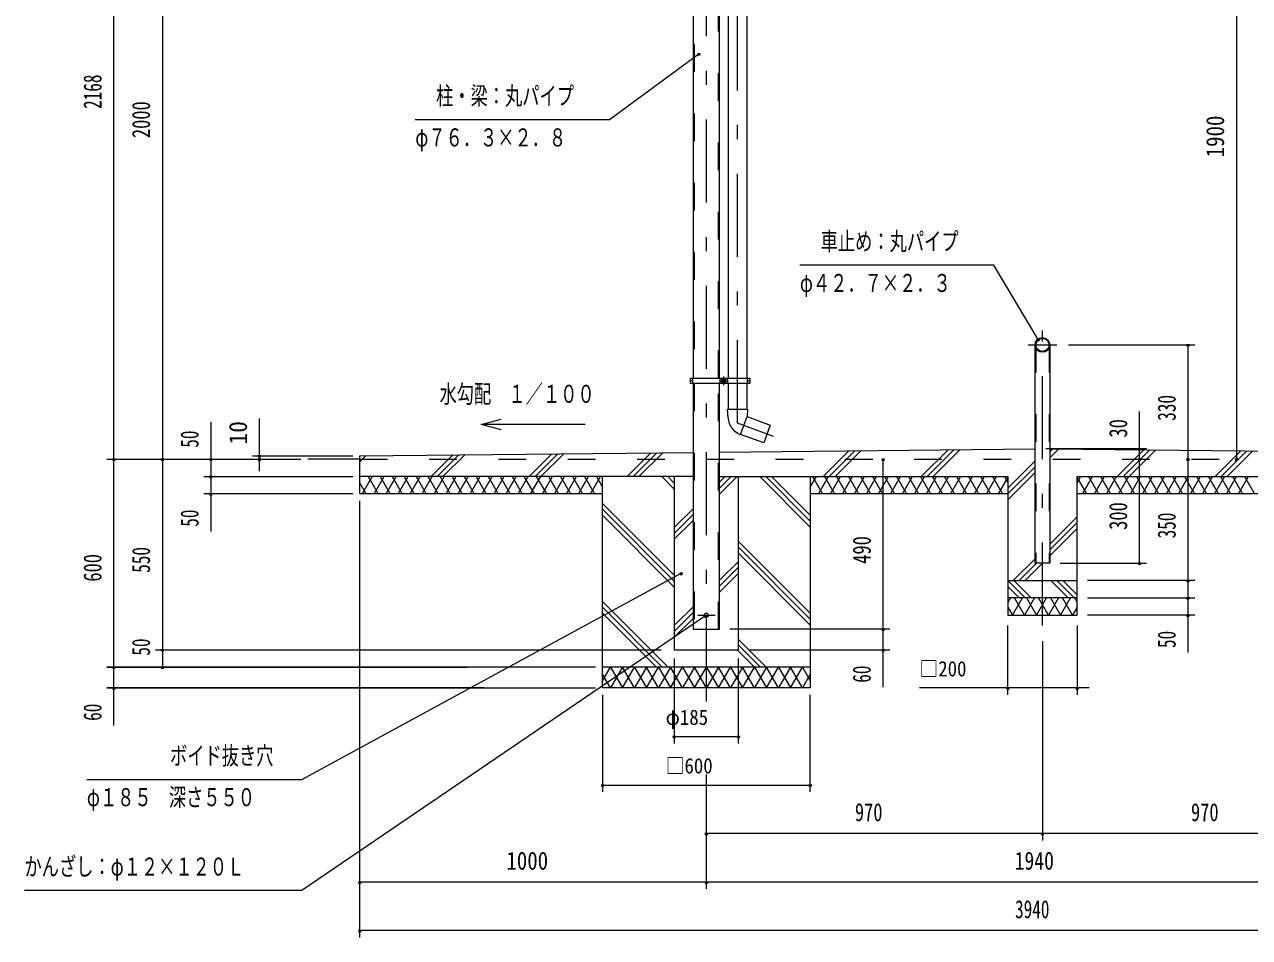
# Model space of a CAD drawing. Units: millimetres, scale not verified. Extents: x -30415 to 30412, y -14700 to 14700.
# Drawn here: x 9955 to 22329, y -3997 to 5224 of the extents above; entities that cross this region are included whole.
import ezdxf
from ezdxf.enums import TextEntityAlignment as Align

# ---------------------------------------------------------------- set-up
doc = ezdxf.new("R2010")
doc.units = ezdxf.units.MM
doc.header["$LTSCALE"] = 70
doc.linetypes.add('USER2', pattern=[10, 4, -6])
doc.linetypes.add('USER3', pattern=[24, 12, -5, 2, -5])
for name, color, linetype, lineweight in [('0-6_2-0BOLD', 7, 'Continuous', 18), ('0-7_2-1HIDDEN', 3, 'USER2', 18), ('0-8_2-2CENTER', 3, 'USER3', 18), ('0-A_2-5DIM', 3, 'Continuous', 18), ('0-B_2-6HATCH', 2, 'Continuous', 18)]:
    doc.layers.add(name, color=color, linetype=linetype, lineweight=lineweight)
doc.styles.add('ＭＳ ゴシック', font='')
doc.styles.get('ＭＳ ゴシック').set_extended_font_data('MS Gothic')

msp = doc.modelspace()

# ---------------------------------------------------------------- linework, layer by layer
at = {"layer": '0-6_2-0BOLD'}
for p, q in [((16708.85, 5724.28), (16708.85, 1653.26)), ((16975.9, 1653.26), (16975.9, 5724.28)), ((17061.13, 5724.28), (17061.13, 1653.26)), ((17253.63, 1653.26), (17253.63, 5724.28)), ((20312.11, 1987.9), (20312.11, -217.1)), ((16703.25, 1625.26), (16681.91, 1625.26)), ((16703.25, 1653.26), (16703.25, 1597.26)), ((16981.5, 1597.26), (16981.5, 1653.26)), ((17055.52, 1653.26), (17055.52, 1597.26)), ((17259.23, 1597.26), (17259.23, 1653.26)), ((17259.23, 1625.26), (17280.58, 1625.26)), ((16975.9, -882.1), (16975.9, 1597.26)), ((17061.13, 1597.26), (17061.13, 1340.49)), ((17253.63, 1340.49), (17253.63, 1597.26)), ((17062.04, 1250.21), (17055.87, 1340.49)), ((17187.8, 1082.6), (17253.64, 1263.49)), ((13342.39, 867.89), (16708.85, 902.08)), ((13342.39, 482.9), (13342.39, 867.9)), ((16975.9, 904.79), (20162.66, 937.14)), ((20312.11, 937.14), (23498.86, 904.79)), ((13342.38, 832.9), (12817.37, 832.9)), ((16708.85, 657.9), (13342.38, 657.9)), ((17166.13, -1092.1), (17166.13, 657.9)), ((15792.38, 482.9), (13342.38, 482.9)), ((19887.39, 482.9), (17892.38, 482.9)), ((22582.38, 482.9), (20587.38, 482.9)), ((19887.39, -392.1), (20587.39, -392.1)), ((20587.39, -567.1), (19887.39, -567.1)), ((17892.38, -1267.1), (15792.38, -1267.1))]:
    msp.add_line(p, q, dxfattribs=at)
for points in [[(20312.11, -217.1), (20162.66, -217.1), (20162.66, 1987.9)], [(16708.85, 1597.26), (16708.85, -882.1), (16975.9, -882.1)], [(17055.87, 1340.49), (17258.89, 1340.49), (17253.64, 1263.49), (17487.95, 1178.21), (17422.11, 997.32), (17188.25, 1082.43)], [(17892.38, 657.9), (17892.38, -1477.1), (15792.38, -1477.1), (15792.38, 657.9)], [(16518.63, 657.9), (16518.63, -1092.1), (17166.13, -1092.1)], [(16975.9, 657.9), (19887.39, 657.9), (19887.39, -742.1), (20587.38, -742.1), (20587.38, 657.9), (23498.86, 657.9)]]:
    msp.add_lwpolyline(points, dxfattribs=at)
for points in [[(17280.58, 1597.26), (16681.91, 1597.26), (16681.91, 1653.26), (17280.58, 1653.26)], [(17036.01, 1615.16), (17018.51, 1605.05), (17001.01, 1615.16), (17001.01, 1635.37), (17018.51, 1645.47), (17036.01, 1635.37)]]:
    msp.add_lwpolyline(points, close=True, dxfattribs=at)
for centre, radius in [((20237.39, 1987.9), 74.72), ((20237.39, 1987.9), 66.67), ((17018.51, 1625.26), 21.88), ((17018.51, 1625.26), 17.15), ((16842.38, -742.1), 21)]:
    msp.add_circle(centre, radius, dxfattribs=at)
msp.add_arc((17254.09, 1263.32), 192.5, 183.90576, 250, dxfattribs=at)
at = {"layer": '0-7_2-1HIDDEN'}
for p, q in [((16718.65, 5724.28), (16718.65, 1653.26)), ((16966.1, 1653.26), (16966.1, 5724.28)), ((20170.71, 1987.9), (20170.71, -217.1)), ((20304.06, 1987.9), (20304.06, -217.1)), ((16718.65, 1597.26), (16718.65, -882.1)), ((16966.1, -882.1), (16966.1, 1597.26)), ((13342.38, 832.9), (27132.38, 832.9))]:
    msp.add_line(p, q, dxfattribs=at)
at = {"layer": '0-8_2-2CENTER'}
for p, q in [((16842.38, -1614.74), (16842.38, 6960.27)), ((20237.39, -846.89), (20237.39, 2132.63)), ((20092.66, 1987.9), (20382.11, 1987.9)), ((16974.76, 1625.26), (17062.26, 1625.26)), ((17018.51, 1581.51), (17018.51, 1669.01)), ((16754.88, -742.1), (16929.88, -742.1))]:
    msp.add_line(p, q, dxfattribs=at)
msp.add_lwpolyline([(17520.5, 1063.93), (17157.38, 1196.1), (17157.38, 6097.03)], dxfattribs=at)
at = {"layer": '0-A_2-5DIM'}
for p, q in [((10857.36, -1855.1), (10857.36, 8420.91)), ((11347.36, 8420.91), (11347.35, -1267.1)), ((22197.39, 7482.9), (22197.39, 832.9)), ((15862.38, 4262.9), (16765.36, 4928.47)), ((16779.36, 4928.47), (16751.36, 4928.47)), ((13902.39, 4262.9), (15862.38, 4262.9)), ((20206.74, 2042.28), (20178.74, 2042.28)), ((20500.09, 1987.9), (21777.39, 1987.9)), ((21721.39, 1987.9), (21693.39, 1987.9)), ((21707.39, 1987.9), (21707.39, -1120.1)), ((12327.36, 711.14), (12327.36, 1245.9)), ((21217.38, -217.1), (21217.38, 1315.9)), ((11837.36, 1210.9), (11837.36, 104.9)), ((14770.22, 1128.55), (14567.37, 1182.9)), ((12257.36, 867.9), (13272.37, 867.9)), ((12341.36, 867.9), (12313.36, 867.9)), ((21287.39, 937.9), (20272.39, 937.9)), ((21231.38, 937.9), (21203.38, 937.9)), ((10787.36, 832.9), (12747.36, 832.9)), ((10871.36, 832.9), (10843.36, 832.9)), ((11361.35, 832.9), (11333.35, 832.9)), ((11361.36, 832.9), (11333.36, 832.9)), ((11851.36, 832.9), (11823.36, 832.9)), ((12341.36, 832.9), (12313.36, 832.9)), ((18641.38, 832.9), (18613.38, 832.9)), ((18627.38, -1470.1), (18627.38, 832.9)), ((21231.38, 832.9), (21203.38, 832.9)), ((21721.39, 832.9), (21693.39, 832.9)), ((22211.39, 832.9), (22183.39, 832.9)), ((11767.36, 657.9), (13272.37, 657.9)), ((11851.36, 657.9), (11823.36, 657.9)), ((13272.37, 482.9), (11767.36, 482.9)), ((11851.36, 482.9), (11823.36, 482.9)), ((13342.38, -3997.1), (13342.38, 412.9)), ((20417.11, -217.1), (21287.39, -217.1)), ((21231.38, -217.1), (21203.38, -217.1)), ((16601.91, -319.02), (16573.91, -319.02)), ((21777.39, -392.1), (20692.38, -392.1)), ((21721.39, -392.1), (21693.39, -392.1)), ((20692.38, -567.1), (21777.39, -567.1)), ((21721.39, -567.1), (21693.39, -567.1)), ((21777.39, -742.1), (20692.38, -742.1)), ((21721.39, -742.1), (21693.39, -742.1)), ((16847.27, -749.54), (16819.27, -749.54)), ((19887.39, -1547.1), (19887.39, -847.1)), ((20587.38, -847.1), (20587.38, -1547.1)), ((18697.38, -882.1), (17080.91, -882.1)), ((18641.38, -882.1), (18613.38, -882.1)), ((11277.36, -1092.1), (16387.38, -1092.1)), ((11361.36, -1092.1), (11333.36, -1092.1)), ((17271.13, -1092.1), (18697.38, -1092.1)), ((18641.38, -1092.1), (18613.38, -1092.1)), ((20237.39, -1003.07), (20237.39, -3017.1)), ((16518.63, -1180.63), (16518.63, -2037.1)), ((17166.13, -2037.1), (17166.13, -1180.63)), ((10787.36, -1267.1), (14423.22, -1267.1)), ((15722.38, -1267.09), (10787.37, -1267.09)), ((10871.36, -1267.09), (10843.36, -1267.09)), ((11361.36, -1267.09), (11333.36, -1267.09)), ((14596.78, -1477.1), (10787.36, -1477.1)), ((10787.37, -1477.09), (15722.38, -1477.09)), ((10871.36, -1477.09), (10843.36, -1477.09)), ((20708.42, -1477.1), (18994.89, -1477.1)), ((19901.39, -1477.1), (19873.39, -1477.1)), ((20601.38, -1477.1), (20573.38, -1477.1)), ((15792.38, -1547.1), (15792.38, -2527.1)), ((17892.38, -2527.1), (17892.38, -1547.09)), ((16532.63, -1967.1), (16504.63, -1967.1)), ((16518.63, -1967.1), (17166.13, -1967.1)), ((17180.13, -1967.1), (17152.13, -1967.1)), ((15806.38, -2457.1), (15778.38, -2457.1)), ((15792.38, -2457.1), (17892.38, -2457.1)), ((16842.38, -3507.1), (16842.38, -2352.1)), ((17906.38, -2457.1), (17878.38, -2457.1)), ((16856.38, -2947.1), (16828.38, -2947.1)), ((23632.39, -2947.1), (16842.38, -2947.1)), ((20251.39, -2947.1), (20223.39, -2947.1)), ((13356.38, -3437.1), (13328.38, -3437.1)), ((27132.38, -3437.1), (13342.38, -3437.1)), ((16856.38, -3437.1), (16828.38, -3437.1)), ((13356.38, -3927.1), (13328.38, -3927.1)), ((27132.38, -3927.1), (13342.38, -3927.1))]:
    msp.add_line(p, q, dxfattribs=at)
for points in [[(20192.74, 2042.28), (19747.39, 2792.9), (17787.39, 2792.9)], [(15617.37, 1182.9), (14567.37, 1182.9), (14770.22, 1237.25)], [(10584.77, -2400.69), (12754.77, -2400.69), (16587.91, -319.02)], [(16833.27, -749.54), (12754.77, -3521.49), (9954.77, -3521.49)]]:
    msp.add_lwpolyline(points, dxfattribs=at)
for centre in [(16765.36, 4928.47), (20192.74, 2042.28), (21707.39, 1987.9), (12327.36, 867.9), (21217.38, 937.9), (10857.36, 832.9), (11347.35, 832.9), (11347.36, 832.9), (11837.36, 832.9), (12327.36, 832.9), (18627.38, 832.9), (21217.38, 832.9), (21707.39, 832.9), (22197.39, 832.9), (11837.36, 657.9), (11837.36, 482.9), (21217.38, -217.1), (16587.91, -319.02), (21707.39, -392.1), (21707.39, -567.1), (21707.39, -742.1), (16833.27, -749.54), (18627.38, -882.1), (11347.36, -1092.1), (18627.38, -1092.1), (10857.36, -1267.09), (11347.36, -1267.09), (10857.36, -1477.09), (19887.39, -1477.1), (20587.38, -1477.1), (16518.63, -1967.1), (17166.13, -1967.1), (15792.38, -2457.1), (17892.38, -2457.1), (16842.38, -2947.1), (20237.39, -2947.1), (13342.38, -3437.1), (16842.38, -3437.1), (13342.38, -3927.1)]:
    msp.add_arc(centre, 14, 180, 0, dxfattribs=at)
at = {"layer": '0-B_2-6HATCH'}
for p, q in [((13342.39, 808.15), (13402.75, 868.51)), ((13342.39, 867.54), (13342.75, 867.9)), ((14063.3, 657.9), (14282.84, 877.44)), ((14342.85, 878.05), (14122.7, 657.9)), ((14182.09, 657.9), (14402.85, 878.66)), ((15053.25, 657.9), (15282.95, 887.6)), ((15342.95, 888.21), (15112.65, 657.9)), ((15402.96, 888.82), (15172.04, 657.9)), ((16043.2, 657.9), (16283.05, 897.75)), ((16343.05, 898.36), (16102.59, 657.9)), ((16161.99, 657.9), (16403.06, 898.97)), ((18283.26, 918.06), (18023.09, 657.9)), ((18082.49, 657.9), (18343.26, 918.67)), ((18141.89, 657.9), (18403.27, 919.28)), ((19283.36, 928.22), (19013.05, 657.9)), ((19072.44, 657.9), (19343.37, 928.83)), ((19131.84, 657.9), (19403.37, 929.44)), ((20341.34, 936.85), (20312.11, 907.62)), ((20312.11, 848.22), (20400.14, 936.25)), ((20992.94, 657.9), (21262.54, 927.49)), ((21321.34, 926.9), (21052.34, 657.9)), ((21111.74, 657.9), (21380.14, 926.3)), ((21982.89, 657.9), (22242.54, 917.54)), ((22301.34, 916.95), (22042.29, 657.9)), ((22360.14, 916.35), (22101.69, 657.9)), ((19887.39, 542.29), (20162.66, 817.56)), ((20162.66, 758.17), (19887.39, 482.89)), ((13342.39, 650.43), (13346.7, 657.9)), ((13467.94, 657.9), (13366.91, 482.9)), ((13427.53, 657.9), (13528.57, 482.9)), ((13488.15, 482.9), (13589.19, 657.9)), ((13548.78, 657.9), (13649.81, 482.9)), ((13609.4, 482.9), (13710.43, 657.9)), ((13670.02, 657.9), (13771.06, 482.9)), ((13730.64, 482.9), (13831.67, 657.9)), ((13791.26, 657.9), (13892.3, 482.9)), ((13851.88, 482.9), (13952.92, 657.9)), ((13912.51, 657.9), (14013.54, 482.9)), ((13973.13, 482.9), (14074.16, 657.9)), ((14134.79, 482.9), (14033.75, 657.9)), ((14195.41, 657.9), (14094.37, 482.9)), ((14154.99, 657.9), (14256.03, 482.9)), ((14215.61, 482.9), (14316.65, 657.9)), ((14276.24, 657.9), (14377.27, 482.9)), ((14336.86, 482.9), (14437.9, 657.9)), ((14397.48, 657.9), (14498.52, 482.9)), ((14458.1, 482.9), (14559.14, 657.9)), ((14518.72, 657.9), (14619.76, 482.9)), ((14579.35, 482.9), (14680.38, 657.9)), ((14639.97, 657.9), (14741.01, 482.9)), ((14700.59, 482.9), (14801.62, 657.9)), ((14761.21, 657.9), (14862.25, 482.9)), ((14821.83, 482.9), (14922.87, 657.9)), ((14882.46, 657.9), (14983.49, 482.9)), ((14943.08, 482.9), (15044.11, 657.9)), ((15104.74, 482.9), (15003.7, 657.9)), ((15165.36, 657.9), (15064.32, 482.9)), ((15124.94, 657.9), (15225.98, 482.9)), ((15185.56, 482.9), (15286.6, 657.9)), ((15246.19, 657.9), (15347.22, 482.9)), ((15306.81, 482.9), (15407.84, 657.9)), ((15367.43, 657.9), (15468.47, 482.9)), ((15428.05, 482.9), (15529.09, 657.9)), ((15488.67, 657.9), (15589.71, 482.9)), ((15549.29, 482.9), (15650.33, 657.9)), ((15609.92, 657.9), (15710.95, 482.9)), ((15670.54, 482.9), (15771.58, 657.9)), ((15731.16, 657.9), (15792.38, 551.86)), ((16393.19, 657.9), (16518.63, 532.46)), ((16518.63, 591.86), (16452.59, 657.9)), ((16518.63, 651.25), (16511.99, 657.9)), ((17151.94, 657.9), (16975.9, 481.86)), ((16975.9, 541.25), (17092.54, 657.9)), ((17033.15, 657.9), (16975.9, 600.65)), ((17892.38, 148.66), (17383.14, 657.9)), ((17442.54, 657.9), (17892.38, 208.05)), ((17892.38, 267.45), (17501.93, 657.9)), ((17892.38, 551.24), (17953.96, 657.9)), ((17913.55, 657.9), (18014.59, 482.9)), ((17974.17, 482.9), (18075.2, 657.9)), ((18034.79, 657.9), (18135.83, 482.9)), ((18095.41, 482.9), (18196.45, 657.9)), ((18156.04, 657.9), (18257.07, 482.9)), ((18216.65, 482.9), (18317.69, 657.9)), ((18277.28, 657.9), (18378.31, 482.9)), ((18337.9, 482.9), (18438.94, 657.9)), ((18398.52, 657.9), (18499.56, 482.9)), ((18459.14, 482.9), (18560.18, 657.9)), ((18519.77, 657.9), (18620.8, 482.9)), ((18580.39, 482.9), (18681.42, 657.9)), ((18641.01, 657.9), (18742.05, 482.9)), ((18701.63, 482.9), (18802.67, 657.9)), ((18762.25, 657.9), (18863.29, 482.9)), ((18822.87, 482.9), (18923.91, 657.9)), ((18883.5, 657.9), (18984.53, 482.9)), ((18944.12, 482.9), (19045.15, 657.9)), ((19004.74, 657.9), (19105.78, 482.9)), ((19065.36, 482.9), (19166.4, 657.9)), ((19227.02, 482.9), (19125.98, 657.9)), ((19287.64, 657.9), (19186.6, 482.9)), ((19348.26, 482.9), (19247.23, 657.9)), ((19408.88, 657.9), (19307.85, 482.9)), ((19368.47, 657.9), (19469.51, 482.9)), ((19429.09, 482.9), (19530.13, 657.9)), ((19489.71, 657.9), (19590.75, 482.9)), ((19550.33, 482.9), (19651.37, 657.9)), ((19610.96, 657.9), (19711.99, 482.9)), ((19671.58, 482.9), (19772.62, 657.9)), ((19732.2, 657.9), (19833.24, 482.9)), ((19792.82, 482.9), (19887.39, 646.69)), ((19853.44, 657.9), (19887.39, 599.11)), ((19887.39, 423.5), (20162.66, 698.77)), ((20621.32, 657.9), (20587.38, 599.12)), ((20587.38, 646.68), (20681.94, 482.9)), ((20641.53, 482.9), (20742.56, 657.9)), ((20702.15, 657.9), (20803.19, 482.9)), ((20762.77, 482.9), (20863.81, 657.9)), ((20823.39, 657.9), (20924.43, 482.9)), ((20884.01, 482.9), (20985.05, 657.9)), ((21045.67, 482.9), (20944.64, 657.9)), ((21106.29, 657.9), (21005.26, 482.9)), ((21065.88, 657.9), (21166.92, 482.9)), ((21126.5, 482.9), (21227.54, 657.9)), ((21187.12, 657.9), (21288.16, 482.9)), ((21247.75, 482.9), (21348.78, 657.9)), ((21308.37, 657.9), (21409.41, 482.9)), ((21368.99, 482.9), (21470.02, 657.9)), ((21429.61, 657.9), (21530.65, 482.9)), ((21490.23, 482.9), (21591.27, 657.9)), ((21550.86, 657.9), (21651.89, 482.9)), ((21611.47, 482.9), (21712.51, 657.9)), ((21672.1, 657.9), (21773.13, 482.9)), ((21732.72, 482.9), (21833.75, 657.9)), ((21793.34, 657.9), (21894.38, 482.9)), ((21853.96, 482.9), (21955, 657.9)), ((22015.62, 482.9), (21914.59, 657.9)), ((22076.24, 657.9), (21975.2, 482.9)), ((22035.83, 657.9), (22136.86, 482.9)), ((22096.45, 482.9), (22197.49, 657.9)), ((22157.07, 657.9), (22258.11, 482.9)), ((22217.69, 482.9), (22318.73, 657.9)), ((22278.31, 657.9), (22379.35, 482.9)), ((13407.33, 482.9), (13342.39, 595.37)), ((15792.38, 483.94), (15791.78, 482.9)), ((15792.38, 387.55), (16518.63, -338.7)), ((17893.34, 482.9), (17892.38, 484.56)), ((16518.63, -398.09), (15792.38, 328.16)), ((15792.38, 268.76), (16518.63, -457.49)), ((16518.63, 143.39), (16708.85, 333.6)), ((16708.85, 274.2), (16518.63, 83.99)), ((20587.38, 252.34), (20312.11, -22.93)), ((16518.63, 24.59), (16708.85, 214.81)), ((20312.11, -82.33), (20587.38, 192.94)), ((20587.38, 133.55), (20312.11, -141.72)), ((17166.13, 3.75), (17892.38, -722.5)), ((17892.38, -781.9), (17166.13, -55.65)), ((17166.13, -115.04), (17892.38, -841.29)), ((16975.9, -389.3), (17166.13, -199.06)), ((20162.66, -172.38), (19942.95, -392.1)), ((20002.34, -392.1), (20177.34, -217.1)), ((20236.74, -217.1), (20061.74, -392.1)), ((17166.13, -258.46), (16975.9, -448.69)), ((16975.9, -508.09), (17166.13, -317.86)), ((20062.39, -567.1), (19887.39, -392.1)), ((19887.39, -451.49), (20002.99, -567.1)), ((19946.78, -392.1), (20121.78, -567.1)), ((20497.97, -567.1), (20322.96, -392.1)), ((20382.36, -392.1), (20557.36, -567.1)), ((20441.76, -392.1), (20587.38, -537.72)), ((16457.09, -1267.1), (15792.38, -602.4)), ((19914.07, -567.1), (19887.39, -613.31)), ((19934.27, -742.1), (20035.31, -567.1)), ((20075.72, -567.1), (20176.76, -742.1)), ((20176.76, -742.1), (20277.8, -567.1)), ((20318.21, -567.1), (20419.25, -742.1)), ((20419.25, -742.1), (20520.28, -567.1)), ((20560.7, -567.1), (20587.38, -613.32)), ((15792.38, -661.79), (16397.69, -1267.1)), ((16338.29, -1267.1), (15792.38, -721.19)), ((16708.85, -656.35), (16518.63, -846.56)), ((16518.63, -905.96), (16708.85, -715.75)), ((19887.39, -660.89), (19934.28, -742.1)), ((16708.85, -775.14), (16518.63, -965.36)), ((17166.13, -986.2), (17447.04, -1267.1)), ((17153.24, -1092.1), (17328.24, -1267.1)), ((17387.64, -1267.1), (17166.13, -1045.6)), ((15792.38, -1406.06), (15872.61, -1267.1)), ((15872.61, -1477.1), (15792.38, -1338.14)), ((15993.86, -1267.1), (15872.61, -1477.1)), ((15872.61, -1267.1), (15993.85, -1477.1)), ((16115.1, -1477.1), (15993.85, -1267.1)), ((15993.86, -1477.1), (16115.1, -1267.1)), ((16236.35, -1267.1), (16115.1, -1477.1)), ((16115.1, -1267.1), (16236.34, -1477.1)), ((16357.59, -1477.1), (16236.34, -1267.1)), ((16478.83, -1267.1), (16357.59, -1477.1)), ((16478.83, -1477.1), (16600.08, -1267.1)), ((16600.07, -1477.1), (16478.83, -1267.1)), ((16600.07, -1267.1), (16721.32, -1477.1)), ((16721.32, -1267.1), (16600.08, -1477.1)), ((16842.56, -1477.1), (16721.32, -1267.1)), ((16963.81, -1477.1), (17085.05, -1267.1)), ((17085.05, -1267.1), (17206.29, -1477.1)), ((17206.29, -1267.1), (17085.05, -1477.1)), ((17327.53, -1477.1), (17206.29, -1267.1)), ((17691.27, -1477.1), (17812.51, -1267.1)), ((17812.51, -1267.1), (17892.38, -1405.44)), ((17892.38, -1338.76), (17812.51, -1477.1))]:
    msp.add_line(p, q, dxfattribs=at)
for points in [[(20156.55, -567.1), (20055.52, -742.1), (19954.48, -567.1)], [(20399.04, -567.1), (20298, -742.1), (20196.97, -567.1)], [(20587.38, -660.88), (20540.49, -742.1), (20439.46, -567.1)], [(16236.35, -1477.1), (16357.59, -1267.1), (16478.83, -1477.1)], [(16721.32, -1477.1), (16842.56, -1267.1), (16963.8, -1477.1)], [(17085.05, -1477.1), (16963.8, -1267.1), (16842.56, -1477.1)], [(17206.29, -1477.1), (17327.54, -1267.1), (17448.78, -1477.1)], [(17570.02, -1477.1), (17448.78, -1267.1), (17327.54, -1477.1)], [(17448.78, -1477.1), (17570.02, -1267.1), (17691.27, -1477.1)], [(17812.51, -1477.1), (17691.27, -1267.1), (17570.03, -1477.1)]]:
    msp.add_lwpolyline(points, dxfattribs=at)

# ---------------------------------------------------------------- texts
at = {"layer": '0-A_2-5DIM', "color": 7, "style": 'ＭＳ ゴシック'}
for s, rotation, width, p in [('2168', 90, 0.7, (10787.36, 4371.47)), ('2000', 90, 0.75, (11277.36, 4076.66)), ('1900', 90, 0.85, (22127.39, 3882.32)), ('330', 90, 0.7, (21637.39, 1221.64)), ('50', 90, 0.7, (11767.36, 949.5)), ('10', 90, 0.95, (12257.36, 982.78)), ('30', 90.001, 0.75, (21147.38, 1052.26)), ('300', 90, 0.75, (21147.39, 120.16)), ('50', 90, 0.7, (11767.36, 151.5)), ('350', 90, 0.7, (21637.39, 33.82)), ('490', 90, 0.75, (18557.38, -222.68)), ('550', 90, 0.7, (11277.36, -313.69)), ('600', 90, 0.75, (10787.36, -403.1)), ('50', 90, 0.7, (11277.36, -1150.49)), ('50', 90, 0.7, (21637.39, -1073.5)), ('60', 90, 0.7, (18557.38, -1424.06)), ('60', 90, 0.7, (10787.36, -1809.05))]:
    msp.add_text(s, height=182.3, rotation=rotation, dxfattribs=dict(at, width=width)).set_placement(p, align=Align.BOTTOM_LEFT)
for s, height, width, p in [('柱・梁：丸パイプ', 182.3, 0.7, (14112.38, 4357.77)), ('φ７６．３×２．８', 182.3, 0.7, (13902.39, 3937.77)), ('車止め：丸パイプ', 182.3, 0.7, (17997.39, 2887.78)), ('φ４２．７×２．３', 182.3, 0.7, (17787.39, 2467.77)), ('水勾配\u3000１／１００', 182.3, 0.7, (14147.37, 1347.77)), ('□200', 155, 0.9, (18994.89, -1407.1)), ('φ185', 155, 0.9, (16431.13, -1897.1)), ('ボイド抜き穴', 182.3, 0.7, (11424.77, -2305.82)), ('□600', 155, 0.9, (16431.14, -2387.1)), ('φ１８５\u3000深さ５５０', 182.3, 0.7, (10584.78, -2725.82)), ('970', 182.3, 0.75, (18342.73, -2877.1)), ('970', 182.3, 0.75, (21737.74, -2877.1)), ('かんざし：φ１２×１２０Ｌ', 182.3, 0.7, (9954.77, -3426.62)), ('1000', 182.3, 0.85, (14822.46, -3367.1)), ('1940', 182.3, 0.8, (19956.33, -3367.1)), ('3940', 182.3, 0.7, (19960.87, -3857.1))]:
    msp.add_text(s, height=height, dxfattribs=dict(at, width=width)).set_placement(p, align=Align.BOTTOM_LEFT)

doc.saveas('drawing.dxf')
